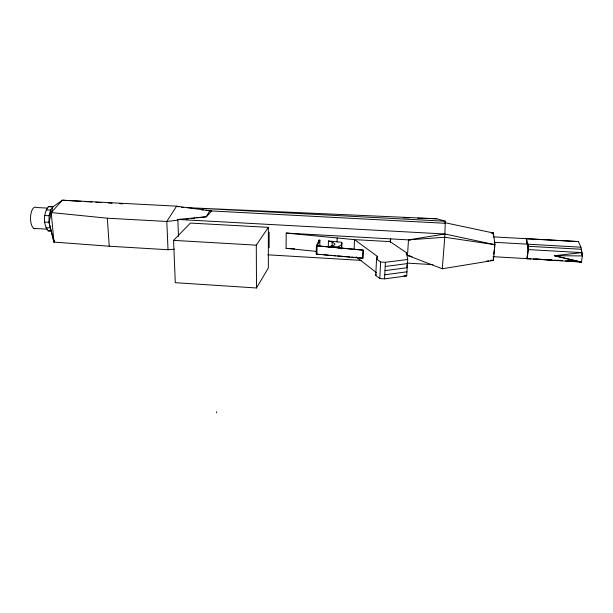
<?xml version="1.0" encoding="UTF-8"?>
<svg xmlns="http://www.w3.org/2000/svg" width="613" height="613" viewBox="0 0 613 613"><rect width="100%" height="100%" fill="white"/><g stroke="black" fill="none" stroke-linecap="round" stroke-linejoin="round"><path stroke-width="0.92" d="M268.356 227.354L268.341 267.935L256.502 287.98L175.295 282.693L173.556 240.365L190.421 223.078L268.356 227.354L256.288 245.162L256.502 287.98M269.13 247.552L269.138 232.112M316.224 251.376L286.079 248.342L286.202 233.07L410.358 239.982M50.764 231.017L48.174 230.863C42.979 224.189 43.278 213.194 48.542 206.627L51.185 206.688M174.414 249.215L168.023 249.736L109.252 246.227L53.99 242.097L48.994 222.32L49.094 215.761L50.519 210.083L52.864 206.857L62.396 200.198L176.613 206.167L211.761 210.972L445.245 223.278M363.248 250.15L316.4 245.775L363.248 250.15L362.781 258.265L316.216 254.127L316.4 245.775L319.059 240.135L319.909 240.181L319.764 246.572M319.021 241.959L319.059 240.135M328.292 247.016L328.453 241.009L341.349 242.265L341.931 242.94L341.732 248.978M331.204 247.391L331.25 245.652L333.955 245.284L334.989 244.127L332.223 241.997L328.453 241.009M332.1 246.296L332.223 241.997M337.035 241.844L337.158 237.959M338.836 248.142L338.889 246.403L341.502 244.763L341.931 242.94M341.395 248.234L341.502 244.763M354.122 249.506L354.498 239.622L286.202 233.07M362.781 258.265L363.111 250.342M375.761 275.429L376.551 258.993L377.24 256.303L354.498 239.622L390.044 241.614L406.404 252.679L407.714 259.46L406.695 275.896L384.543 278.877L379.799 278.586L375.761 275.429L376.106 274.019M377.102 259.023L377.24 256.303M379.799 278.586L380.627 262.012L376.551 258.993M407.714 259.46L385.408 262.303L384.558 278.808M390.458 242.533L390.657 238.886L390.044 241.614M406.304 254.295L406.404 252.679M492.132 244.541L494.952 244.694L444.854 233.99L408.473 239.882L407.515 255.414L442.302 268.785L493.388 260.41L494.952 244.694L493.358 232.994L445.26 222.764M445.168 223.124L445.314 221.232L436.831 218.772L186.551 207.631L445.314 221.232L444.739 237.262L442.302 268.785M493.166 234.886L493.358 232.994L491.45 232.825L493.358 232.994M54.174 240.25L53.99 242.097L48.994 222.32L52.864 206.857L48.542 206.627M581.568 254.456C582.304 249.935 580.434 245.484 578.343 241.568L493.411 236.879M530.981 258.717L526.276 258.441L527.234 258.809L528.291 249.591L528.046 246.296L581.308 249.261L582.35 255.912L581.492 262.134L526.644 258.617C528.168 252.135 528.919 245.085 526.368 238.741L526.023 238.649M319.909 240.181L317.097 246.012L316.913 254.372L320.821 254.495M209.907 210.389L206.305 216.78L196.827 217.906M176.613 206.167L166.79 221.469L168.023 249.736M81.498 201.355L62.396 200.198L51.231 212.558L49.094 215.761L44.741 215.523M338.889 246.403L337.28 246.878L332.905 246.449L331.25 245.652M384.757 274.754L406.948 271.812M384.972 270.617L407.201 267.705L406.718 265.107M385.186 266.463L407.453 263.59M177.862 220.151L166.79 221.469L107.313 218.205L51.231 212.558L50.519 210.083L46.174 209.853M186.398 219.14L188.291 218.918M191.133 218.58L194.926 218.128M575.822 261.452L580.549 261.889L554.359 255.728L582.35 255.912L581.829 252.602L554.359 255.728L581.492 262.134L579.017 261.483M178.49 236.411L177.831 219.454L206.305 216.78L211.761 210.972L209.884 210.749M486.783 261.031L488.668 260.854M490.553 260.678L493.388 260.41L493.151 258.525M408.473 239.882L444.739 237.262L494.952 244.694M48.174 230.863L49.937 230.794M403.883 275.858L406.695 275.896M403.438 217.73L409.162 217.906M417.752 218.174L429.2 218.534M431.108 218.588L436.831 218.772M183.685 207.501L181.777 207.416L183.685 207.523M47.362 208.106L36.474 207.523A10.804 4.575 -89 0 0 30.558 217.025A10.804 4.575 -89 0 0 35.416 228.68M177.831 219.454L444.854 233.99M578.343 241.568L526.368 238.741A6.873 0.667 -85.2 0 1 526.414 243.744M494.231 242.296L580.978 247.2M44.642 222.075L48.994 222.32M581.829 252.602L528.291 249.591L527.893 244.258M45.914 227.699L50.243 227.944M33.83 228.404L47.469 229.185M535.693 258.985L541.34 259.314M546.053 259.583L551.7 259.912M557.355 260.234L562.06 260.51M567.715 260.832L573.362 261.161M530.429 258.839L493.296 256.701A7.41 0.475 -85.4 0 1 493.067 256.533M533.264 259L541.777 259.491M543.67 259.598L552.175 260.088M554.068 260.203L562.581 260.694M565.416 260.854L573.929 261.345M173.556 240.365L256.288 245.162M286.079 248.342L294.6 248.832M409.384 255.521L407.515 255.414L412.112 256.701M490.538 260.249L493.388 260.41M316.216 254.127L317.082 254.18M84.364 201.531L92.004 201.999M95.827 202.229L101.551 202.574M108.24 202.98L112.056 203.209M119.704 203.669L122.562 203.845M267.766 254.816L361.31 260.379M407.124 263.107L432.901 264.64M380.627 262.012L385.408 262.303M323.626 254.74L328.307 255.131M330.177 255.292L335.786 255.767M337.663 255.928L343.272 256.403M345.142 256.563L349.824 256.962M351.693 257.115L357.302 257.598M359.172 257.751L362.919 258.073M201.447 209.769L203.324 209.991M206.137 210.313L208.006 210.535M177.456 206.405L179.134 206.887M356.161 256.916L376.451 272.616M53.484 238.434L53.99 242.097L51.231 212.558M107.313 218.205L109.252 246.227M216.588 411.813L216.611 412.802M494.469 242.411A7.41 0.475 -85.4 0 1 494.415 246.909M494.185 250.158A7.41 0.475 -85.4 0 1 493.756 254.234"/></g></svg>
